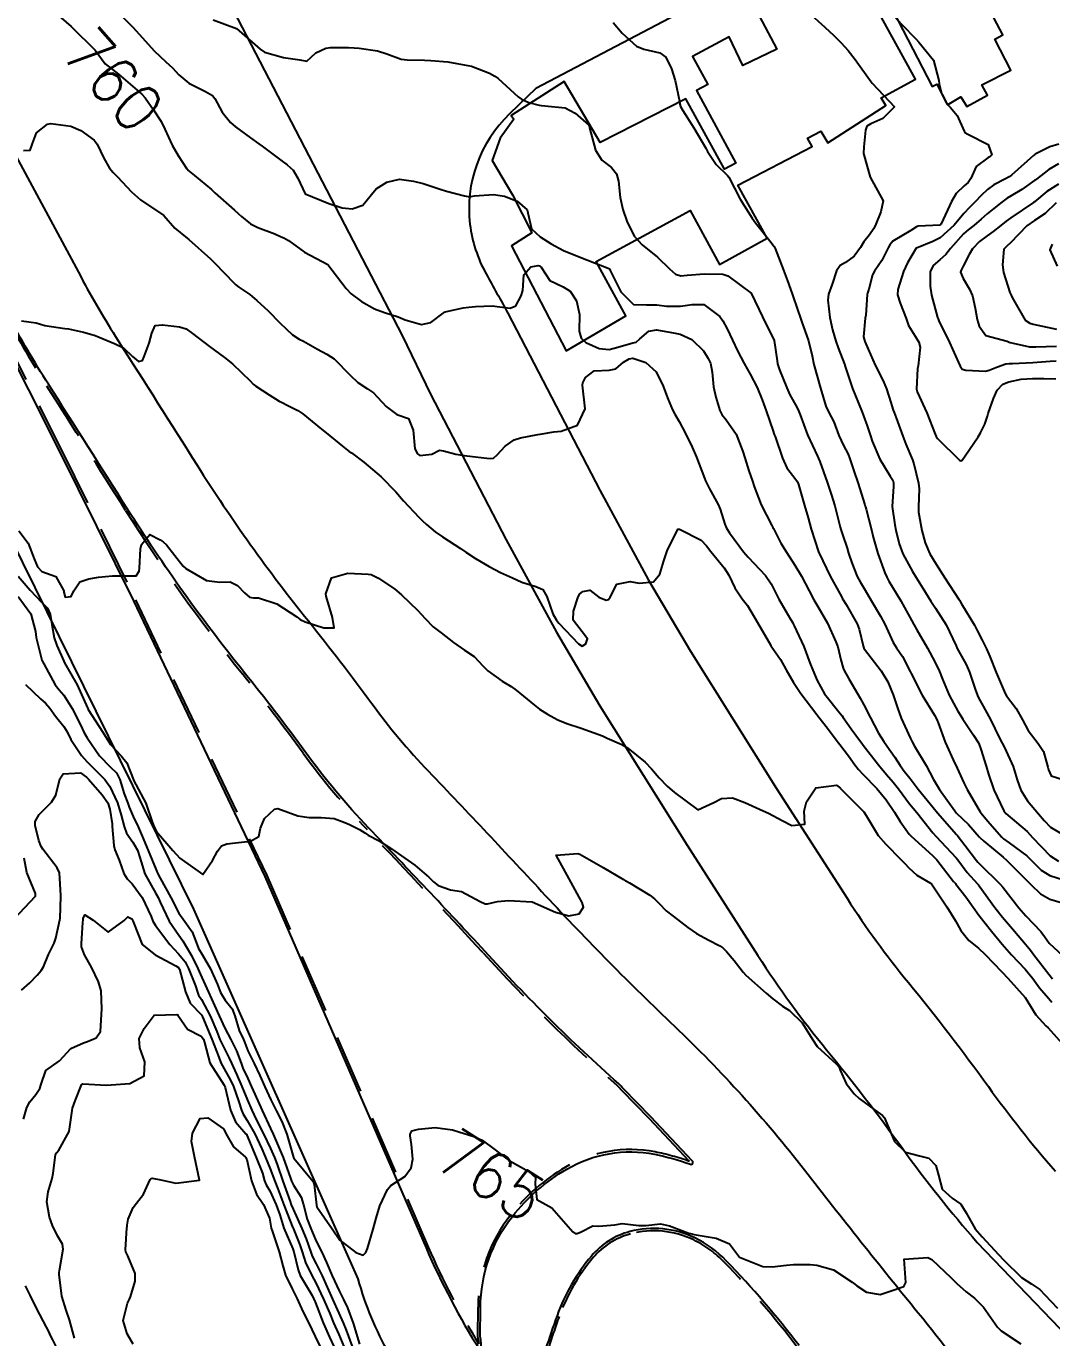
# Model space of a CAD drawing. Header units: metres. Extents: x 298520 to 308411, y 7433745 to 7450750.
# Drawn here: x 302740.1 to 302827.3, y 7440898.7 to 7441010.2 of the extents above; entities that cross this region are included whole.
import ezdxf
from ezdxf.enums import TextEntityAlignment as Align

# ---------------------------------------------------------------- set-up
doc = ezdxf.new("R2010")
doc.units = ezdxf.units.M
doc.header["$LTSCALE"] = 10
doc.linetypes.add('DASHED', pattern=[0.75, 0.5, -0.25])
for name, color, linetype in [('Canteiro', 45, 'DASHED'), ('Cotas', 45, 'Continuous'), ('Curvas de Nivel 1m', 11, 'Continuous'), ('Curvas de Nivel 5m', 15, 'Continuous'), ('Edificações', 30, 'Continuous'), ('Vias Primárias', 230, 'Continuous'), ('Vias Secundárias', 230, 'DASHED')]:
    doc.layers.add(name, color=color, linetype=linetype)
doc.styles.add('Style-STANDARD', font='STANDARD.shx')

msp = doc.modelspace()

# ---------------------------------------------------------------- linework, layer by layer
at = {"layer": 'Canteiro'}
for points in [[(302737.78, 7440984.61), (302743.07, 7440974.14), (302749.36, 7440961.41), (302760.52, 7440937.96), (302774.23, 7440906.37, 0.035819), (302778.54, 7440898.13, 0.034086), (302778.46, 7440898.75), (302778.48, 7440901.26, -0.166747), (302781.23, 7440909.09, -0.093139), (302785.9, 7440913.16, -0.183351), (302793.52, 7440914.46, -0.037105), (302796.46, 7440913.65), (302793.01, 7440917.31), (302790.7, 7440919.69, 0.020487), (302790.28, 7440920.13, -0.027291), (302778.91, 7440931.39, 0.003891), (302769.05, 7440941.87, -0.033437), (302763.61, 7440948.37, 0.012128), (302758.44, 7440955.12, -0.028759), (302748.51, 7440969.02, 0.000828), (302741.79, 7440979.64, -0.017959), (302738.35, 7440985.5)], [(302805.61, 7440897.86, 0.029387), (302799.43, 7440905.06, 0.087818), (302796.81, 7440906.97, 0.180293), (302791.43, 7440907.48, 0.154012), (302788.26, 7440905.47, 0.087713), (302785.37, 7440900.46, 0.01079), (302784.41, 7440897.62, 0.18964)]]:
    msp.add_lwpolyline(points, format="xyb", dxfattribs=at)
at = {"layer": 'Curvas de Nivel 1m', "flags": 128}
for points, elevation in [([(302747.97, 7441011.3), (302749.12, 7441010.13), (302749.94, 7441009.22), (302750.95, 7441008.11), (302751.92, 7441007.19), (302752.49, 7441006.66), (302753.05, 7441006.08), (302753.9, 7441005.37), (302755.29, 7441004.65), (302755.89, 7441004.31), (302756.1, 7441004.05), (302756.73, 7441002.9), (302757.44, 7441002.03), (302757.86, 7441001.65), (302759.12, 7441000.73), (302759.84, 7441000.22), (302760.11, 7441000), (302761.82, 7440998.72), (302762.26, 7440998.42), (302762.76, 7440997.97), (302763.14, 7440997.29), (302763.79, 7440995.95), (302765.78, 7440995.14), (302766.92, 7440994.77), (302767.77, 7440994.68), (302768.67, 7440995), (302769.41, 7440995.89), (302769.8, 7440996.39), (302770.73, 7440996.95), (302771.81, 7440997.19), (302773, 7440997.04), (302773.8, 7440996.82), (302775.26, 7440996.35), (302775.8, 7440996.18), (302777.33, 7440995.79), (302777.79, 7440995.71), (302777.86, 7440995.72), (302778.17, 7440995.78), (302779.79, 7440995.91), (302780.73, 7440995.75), (302781.79, 7440995.34), (302782.64, 7440994.59), (302782.85, 7440993.72), (302783.02, 7440992.99), (302783.75, 7440992.29), (302784.68, 7440991.7), (302785.73, 7440991.14), (302786.64, 7440990.77), (302787.72, 7440990.35), (302789.53, 7440989.64), (302789.64, 7440989.57), (302789.71, 7440989.44), (302790.6, 7440987.63), (302791.68, 7440986.55), (302792.79, 7440986.5), (302793.68, 7440986.51), (302794.5, 7440986.4), (302795.68, 7440986.41), (302796.69, 7440986.55), (302797.68, 7440986.54), (302799.02, 7440985.53), (302799.29, 7440985.16), (302799.65, 7440984.47), (302800.11, 7440983.52), (302800.54, 7440982.61), (302801.1, 7440981.51), (302801.61, 7440980.62), (302802.21, 7440979.49), (302802.64, 7440978.43), (302802.97, 7440977.49), (302803.56, 7440975.76), (302803.63, 7440975.56), (302803.66, 7440975.48), (302803.73, 7440975.3), (302804.37, 7440973.47), (302804.72, 7440972.66), (302805.5, 7440971.65), (302805.64, 7440971.45), (302805.73, 7440971.22), (302806.24, 7440969.44), (302806.53, 7440968.38), (302806.79, 7440967.44), (302807.43, 7440965.51), (302807.46, 7440965.43), (302807.48, 7440965.38), (302808.4, 7440963.42), (302809.39, 7440961.64), (302809.47, 7440961.5), (302809.53, 7440961.41), (302809.76, 7440961.02), (302810.71, 7440959.39), (302810.89, 7440958.93), (302811.25, 7440957.38), (302811.27, 7440957.32), (302811.33, 7440957.23), (302812.74, 7440955.37), (302813.3, 7440954.43), (302813.76, 7440953.35), (302814.14, 7440952.22), (302814.46, 7440951.34), (302815.24, 7440949.61), (302815.38, 7440949.33), (302815.59, 7440948.97), (302816.56, 7440947.32), (302817.2, 7440946.15), (302817.7, 7440945.3), (302819, 7440943.46), (302819.13, 7440943.29), (302819.16, 7440943.26), (302820.17, 7440942.3), (302821.09, 7440941.26), (302821.14, 7440941.2), (302821.49, 7440940.9), (302823.12, 7440939.53), (302823.44, 7440939.24), (302825.1, 7440937.56), (302825.27, 7440937.4), (302825.47, 7440937.21), (302826.29, 7440936.41), (302827.08, 7440935.96), (302828.81, 7440935.44)], 759), ([(302755.96, 7441010.75), (302757.95, 7441010.02), (302759.94, 7441008.25), (302760.33, 7441008), (302761.93, 7441007.55), (302763.33, 7441007.36), (302763.93, 7441007.24), (302764.29, 7441007.59), (302764.67, 7441007.94), (302765.53, 7441008.34), (302765.94, 7441008.41), (302767.46, 7441008.39), (302767.94, 7441008.37), (302768.36, 7441008.33), (302769.94, 7441008.13), (302770.73, 7441007.87), (302771.93, 7441007.42), (302772.44, 7441007.34), (302773.93, 7441007.31), (302774.46, 7441007.29), (302775.92, 7441007.17), (302776.67, 7441007.05), (302777.92, 7441006.82), (302779.45, 7441006.23), (302779.91, 7441005.97), (302780.19, 7441005.76), (302781.89, 7441004.21), (302782.16, 7441004.01), (302782.8, 7441003.73), (302783.67, 7441003.5), (302783.88, 7441003.47), (302784.14, 7441003.45), (302785.88, 7441003.27), (302786.74, 7441002.81), (302787.86, 7441001.81), (302787.92, 7441001.72), (302787.94, 7441001.67), (302787.96, 7441001.57), (302788.45, 7440999.66), (302789.01, 7440998.83), (302789.82, 7440998.18), (302790.25, 7440997.64), (302790.42, 7440997.02), (302790.55, 7440995.63), (302790.77, 7440994.63), (302791.13, 7440993.63), (302791.75, 7440992.35), (302792.42, 7440991.61), (302793.73, 7440990.57), (302794.74, 7440989.58), (302795.25, 7440989.12), (302795.71, 7440988.97), (302796.25, 7440989.03), (302797.71, 7440989.14), (302799.29, 7440989.11), (302799.71, 7440988.98), (302801.69, 7440987.5), (302802.66, 7440985.49), (302803.64, 7440983.48), (302803.9, 7440981.75), (302803.94, 7440981.48), (302804.1, 7440980.99), (302804.72, 7440979.46), (302804.99, 7440978.86), (302805.58, 7440977.8), (302805.75, 7440977.45), (302805.86, 7440977.16), (302806.49, 7440975.44), (302807.33, 7440973.63), (302807.43, 7440973.43), (302807.52, 7440973.19), (302808.15, 7440971.42), (302808.49, 7440970.42), (302808.8, 7440969.42), (302809.27, 7440967.6), (302809.31, 7440967.41), (302809.45, 7440966.99), (302809.85, 7440965.81), (302809.98, 7440965.4), (302810.25, 7440964.57), (302810.72, 7440963.39), (302810.95, 7440962.94), (302811.39, 7440962.23), (302811.91, 7440961.37), (302812.7, 7440960.03), (302813.06, 7440959.36), (302813.35, 7440958.73), (302813.77, 7440957.79), (302814.05, 7440957.35), (302814.57, 7440956.59), (302815.22, 7440955.33), (302815.31, 7440955.15), (302816.24, 7440953.32), (302817.27, 7440951.61), (302817.44, 7440951.31), (302817.59, 7440950.97), (302818.2, 7440949.3), (302819, 7440947.5), (302819.11, 7440947.29), (302819.21, 7440947.09), (302819.78, 7440945.86), (302820.05, 7440945.28), (302821.16, 7440943.39), (302821.26, 7440943.26), (302821.78, 7440942.63), (302823, 7440941.24), (302823.14, 7440941.1), (302823.62, 7440940.75), (302825.12, 7440939.64), (302825.56, 7440939.21), (302826.34, 7440938.43), (302827.1, 7440937.98), (302828.87, 7440937.39)], 758), ([(302789.97, 7441010.54), (302790.72, 7441009.63), (302791.94, 7441008.52), (302792.57, 7441008.25), (302793.94, 7441007.94), (302794.45, 7441007.58), (302794.91, 7441006.59), (302795.23, 7441005.58), (302795.61, 7441003.84), (302795.64, 7441003.57), (302795.68, 7441003.38), (302795.88, 7441003.03), (302796.82, 7441001.56), (302797.84, 7440999.83), (302797.99, 7440999.55), (302798.73, 7440998.45), (302799.69, 7440997.52), (302799.81, 7440997.36), (302800.76, 7440995.51), (302801.77, 7440993.89), (302802.06, 7440993.5), (302803.28, 7440991.95), (302803.64, 7440991.48), (302803.74, 7440991.29), (302804.43, 7440989.47), (302804.78, 7440988.54), (302805.18, 7440987.46), (302805.67, 7440986.02), (302805.86, 7440985.45), (302805.97, 7440985.13), (302806.58, 7440983.44), (302806.88, 7440982.18), (302807.02, 7440981.44), (302807.59, 7440979.43), (302808.05, 7440977.89), (302808.27, 7440977.42), (302808.71, 7440976.56), (302809.14, 7440975.41), (302809.54, 7440974.54), (302809.93, 7440973.81), (302810.08, 7440973.4), (302810.44, 7440972.32), (302810.77, 7440971.39), (302811.36, 7440969.5), (302811.4, 7440969.38), (302811.41, 7440969.32), (302811.47, 7440969.12), (302811.92, 7440967.38), (302812.08, 7440966.75), (302812.46, 7440965.37), (302813.07, 7440963.71), (302813.22, 7440963.36), (302813.4, 7440963.02), (302814.03, 7440961.99), (302814.42, 7440961.34), (302815.36, 7440959.64), (302815.53, 7440959.33), (302815.79, 7440958.88), (302816.7, 7440957.32), (302817.32, 7440956.15), (302817.7, 7440955.31), (302817.95, 7440954.66), (302818.52, 7440953.3), (302819.27, 7440951.94), (302819.52, 7440951.54), (302819.68, 7440951.28), (302820.6, 7440949.91), (302821.02, 7440949.26), (302821.09, 7440949.12), (302821.23, 7440948.73), (302821.68, 7440947.26), (302821.86, 7440946.6), (302822.32, 7440945.25), (302823.17, 7440943.47), (302823.36, 7440943.24), (302825.15, 7440941.71), (302825.4, 7440941.47), (302825.62, 7440941.21), (302827.12, 7440939.65), (302827.83, 7440939.18)], 757), ([(302806.5, 7441011.44), (302807.96, 7441010.12), (302808.72, 7441009.42), (302809.34, 7441008.8), (302809.94, 7441008.15), (302810.55, 7441007.39), (302811.9, 7441005.47), (302811.98, 7441005.38), (302813.88, 7441003.36), (302812.88, 7441002.37), (302811.87, 7441001.91), (302811.54, 7441001.7), (302811.41, 7441001.38), (302811.27, 7440999.96), (302811.24, 7440999.39), (302811.81, 7440997.38), (302812.92, 7440995.37), (302812.73, 7440994.42), (302812.29, 7440993.37), (302812.13, 7440993.01), (302811.75, 7440992.47), (302811.26, 7440991.87), (302811, 7440991.39), (302810.46, 7440990.66), (302809.72, 7440990.12), (302809.27, 7440989.85), (302808.95, 7440989.41), (302808.57, 7440988.28), (302808.27, 7440987.42), (302808.21, 7440986.9), (302808.39, 7440985.42), (302808.61, 7440984.38), (302808.9, 7440983.41), (302809.08, 7440982.85), (302809.62, 7440981.46), (302809.65, 7440981.4), (302809.66, 7440981.36), (302810.32, 7440979.39), (302810.81, 7440978.16), (302811.14, 7440977.38), (302811.25, 7440977.07), (302811.56, 7440976.23), (302811.85, 7440975.38), (302811.99, 7440974.92), (302812.62, 7440973.37), (302813.51, 7440971.94), (302813.74, 7440971.59), (302813.81, 7440971.36), (302813.79, 7440971.06), (302813.67, 7440969.36), (302813.9, 7440967.79), (302814, 7440967.35), (302814.29, 7440966.19), (302814.59, 7440965.34), (302815.41, 7440963.82), (302815.73, 7440963.33), (302816.3, 7440962.42), (302816.98, 7440961.31), (302817.37, 7440960.72), (302818.26, 7440959.3), (302819.12, 7440957.51), (302819.22, 7440957.29), (302819.33, 7440957.08), (302819.97, 7440955.93), (302820.26, 7440955.28), (302820.74, 7440953.81), (302820.93, 7440953.27), (302821.05, 7440953.03), (302821.28, 7440952.64), (302822.04, 7440951.25), (302822.82, 7440949.66), (302823.03, 7440949.24), (302823.23, 7440948.85), (302823.98, 7440947.23), (302824.32, 7440946.11), (302824.62, 7440945.23), (302825.18, 7440944.32), (302826.12, 7440943.21), (302826.61, 7440942.65), (302827.15, 7440942.09), (302828.67, 7440941.17)], 756), ([(302739.83, 7440999.65), (302740.4, 7440999.66), (302740.59, 7441000.23), (302740.93, 7441001.15), (302741.86, 7441001.88), (302742.14, 7441001.93), (302743.86, 7441001.7), (302744.69, 7441001.34), (302745.84, 7441000.51), (302746.1, 7441000.17), (302746.65, 7440998.98), (302747.13, 7440998.15), (302747.44, 7440997.78), (302747.81, 7440997.4), (302749.01, 7440996.13), (302749.78, 7440995.45), (302751.76, 7440994.1), (302752.69, 7440993.02), (302753.74, 7440992.19), (302753.9, 7440992.07), (302755.72, 7440990.42), (302756.1, 7440990.05), (302757.7, 7440988.39), (302757.88, 7440988.22), (302758.15, 7440988.02), (302759.06, 7440987.38), (302759.68, 7440986.88), (302760.63, 7440985.99), (302761.66, 7440984.94), (302762.7, 7440983.96), (302763.28, 7440983.6), (302763.64, 7440983.41), (302764.82, 7440982.75), (302765.63, 7440982.31), (302766.23, 7440981.92), (302767.6, 7440980.54), (302768.26, 7440979.9), (302769.08, 7440979.38), (302769.58, 7440979.02), (302770.67, 7440977.87), (302771.57, 7440977.19), (302772.57, 7440976.85), (302772.97, 7440975.85), (302773.11, 7440974.26), (302773.34, 7440973.84), (302773.52, 7440973.7), (302774.54, 7440973.82), (302775.21, 7440974.14), (302775.53, 7440974.08), (302776.59, 7440973.8), (302777.52, 7440973.66), (302779.22, 7440973.47), (302779.52, 7440973.44), (302779.8, 7440973.48), (302780.1, 7440973.75), (302780.79, 7440974.49), (302781.54, 7440975.02), (302782.07, 7440975.21), (302783.55, 7440975.48), (302783.76, 7440975.51), (302784.91, 7440975.7), (302785.55, 7440975.77), (302786.94, 7440976.29), (302787.57, 7440977.67), (302787.36, 7440979.67), (302787.38, 7440979.88), (302787.6, 7440980.32), (302788.36, 7440980.91), (302789.61, 7440980.95), (302790.19, 7440981.06), (302790.84, 7440981.63), (302791.32, 7440981.93), (302791.63, 7440981.97), (302792.73, 7440981.61), (302793.61, 7440980.81), (302794.2, 7440979.59), (302794.59, 7440978.6), (302795.02, 7440977.58), (302795.2, 7440977.21), (302795.56, 7440976.58), (302796.12, 7440975.56), (302796.68, 7440974.41), (302797.06, 7440973.55), (302797.51, 7440972.35), (302797.73, 7440971.77), (302797.82, 7440971.55), (302798.16, 7440970.87), (302798.89, 7440969.53), (302799.06, 7440969.12), (302799.46, 7440967.85), (302799.59, 7440967.52), (302799.84, 7440967.13), (302801.04, 7440965.5), (302801.43, 7440965.04), (302802.9, 7440963.49), (302803.4, 7440962.79), (302803.83, 7440961.92), (302804.05, 7440961.47), (302805.03, 7440959.78), (302805.23, 7440959.45), (302805.27, 7440959.37), (302805.35, 7440959.22), (302806.18, 7440957.44), (302806.69, 7440956.07), (302806.93, 7440955.43), (302807.3, 7440954.55), (302807.93, 7440953.42), (302809.27, 7440951.76), (302809.42, 7440951.56), (302809.53, 7440951.41), (302810.21, 7440950.44), (302810.98, 7440949.38), (302811.09, 7440949.24), (302811.23, 7440949.05), (302812.51, 7440947.37), (302813.2, 7440946.56), (302813.77, 7440945.92), (302814.22, 7440945.34), (302815.17, 7440944.08), (302815.77, 7440943.32), (302817.15, 7440941.61), (302817.4, 7440941.31), (302819.12, 7440939.47), (302819.26, 7440939.29), (302820.06, 7440938.24), (302820.95, 7440937.26), (302821.02, 7440937.19), (302821.09, 7440937.08), (302822.41, 7440935.25), (302823.06, 7440934.42), (302824.09, 7440933.23), (302825.03, 7440932.14), (302825.43, 7440931.62), (302825.73, 7440931.21), (302827, 7440929.58), (302827.32, 7440929.19)], 761), ([(302827.85, 7441000.19), (302827.09, 7440999.95), (302825.83, 7440999.33), (302825.77, 7440999.28), (302825.69, 7440999.21), (302823.82, 7440997.54), (302823.64, 7440997.41), (302823.33, 7440997.24), (302822.34, 7440996.72), (302821.8, 7440996.33), (302821.26, 7440995.8), (302820.75, 7440995.27), (302820.26, 7440994.8), (302819.77, 7440994.29), (302818.94, 7440993.29), (302817.75, 7440992.22), (302817.15, 7440991.91), (302815.74, 7440991.34), (302815.72, 7440991.33), (302814.99, 7440990.08), (302814.66, 7440989.35), (302814.16, 7440987.82), (302814.13, 7440987.35), (302814.37, 7440986.66), (302814.87, 7440985.34), (302815.08, 7440984.76), (302815.65, 7440983.85), (302815.95, 7440983.33), (302816.05, 7440982.92), (302815.88, 7440981.33), (302815.85, 7440981.1), (302815.75, 7440979.33), (302815.82, 7440979.1), (302816.64, 7440977.32), (302817.34, 7440975.52), (302817.43, 7440975.31), (302817.54, 7440975.13), (302819.41, 7440973.29), (302819.52, 7440973.23), (302819.64, 7440973.29), (302819.9, 7440973.66), (302820.98, 7440975.27), (302821.2, 7440975.62), (302821.56, 7440976.35), (302821.78, 7440977.04), (302821.85, 7440977.26), (302822.3, 7440978.54), (302822.62, 7440979.25), (302823.1, 7440979.75), (302823.6, 7440979.97), (302824.65, 7440980.18), (302825.61, 7440980.24), (302826.57, 7440980.24), (302827.61, 7440980.22)], 754), ([(302827.83, 7440998.51), (302827.01, 7440998.01), (302825.95, 7440997.21), (302825.87, 7440997.15), (302825.81, 7440997.11), (302824.7, 7440996.32), (302823.79, 7440995.78), (302823.45, 7440995.58), (302823.01, 7440995.25), (302822.32, 7440994.71), (302821.77, 7440994.26), (302821.24, 7440993.8), (302820.62, 7440993.27), (302820.15, 7440992.89), (302819.76, 7440992.54), (302818.63, 7440991.3), (302818.24, 7440990.8), (302817.73, 7440990.33), (302817.16, 7440989.87), (302816.9, 7440989.32), (302816.91, 7440988.11), (302817.02, 7440987.32), (302817.54, 7440985.44), (302817.59, 7440985.31), (302817.66, 7440985.15), (302818.55, 7440983.3), (302819.32, 7440981.6), (302819.45, 7440981.29), (302819.62, 7440981.03), (302819.94, 7440980.96), (302821.62, 7440980.86), (302821.93, 7440980.94), (302822.65, 7440981.25), (302823.36, 7440981.5), (302823.63, 7440981.52), (302823.91, 7440981.52), (302825.63, 7440981.61), (302827.11, 7440981.72), (302827.63, 7440981.75)], 753), ([(302827.81, 7440996.77), (302826.84, 7440996.16), (302825.78, 7440995.27), (302825.75, 7440995.24), (302825.7, 7440995.21), (302823.77, 7440993.91), (302823.38, 7440993.63), (302822.92, 7440993.25), (302822.28, 7440992.74), (302821.75, 7440992.37), (302821.12, 7440991.9), (302820.5, 7440991.27), (302820.22, 7440990.79), (302819.72, 7440989.79), (302819.54, 7440989.47), (302819.49, 7440989.29), (302819.71, 7440988.76), (302820.27, 7440987.85), (302820.5, 7440987.28), (302820.73, 7440986.22), (302820.9, 7440985.27), (302821.08, 7440984.69), (302821.65, 7440983.9), (302823.46, 7440983.42), (302823.64, 7440983.34), (302823.71, 7440983.31), (302823.97, 7440983.24), (302825.37, 7440982.94), (302825.64, 7440982.93), (302825.9, 7440982.95), (302827.64, 7440983)], 752), ([(302827.63, 7440995.19), (302826.69, 7440994.28), (302825.77, 7440993.69), (302825.13, 7440993.22), (302823.75, 7440991.79), (302823.45, 7440991.54), (302823.19, 7440991.25), (302823.06, 7440989.91), (302823.15, 7440989.25), (302823.7, 7440987.56), (302823.79, 7440987.33), (302823.83, 7440987.24), (302823.99, 7440986.94), (302825, 7440985.22), (302825.39, 7440984.94), (302825.66, 7440984.86), (302826.08, 7440984.78), (302827.66, 7440984.45)], 751), ([(302739.66, 7440985.15), (302740.91, 7440984.97), (302741.65, 7440984.75), (302743.34, 7440984.5), (302743.65, 7440984.46), (302744.94, 7440984.18), (302745.64, 7440984), (302745.91, 7440983.9), (302747.63, 7440983.19), (302748.34, 7440982.85), (302749.11, 7440982.13), (302749.62, 7440981.7), (302749.95, 7440981.79), (302750.09, 7440982.12), (302750.51, 7440983.24), (302750.73, 7440984.11), (302751.02, 7440984.74), (302751.65, 7440984.82), (302753.1, 7440984.63), (302753.65, 7440984.47), (302754.2, 7440984.06), (302755.63, 7440982.96), (302756.93, 7440982.04), (302757.61, 7440981.48), (302759.13, 7440980.01), (302759.36, 7440979.77), (302759.59, 7440979.6), (302760.72, 7440978.85), (302761.58, 7440978.33), (302761.81, 7440978.21), (302762.26, 7440977.97), (302763.14, 7440977.52), (302763.57, 7440977.25), (302765.17, 7440975.93), (302765.55, 7440975.63), (302766.95, 7440974.5), (302767.52, 7440974.04), (302767.71, 7440973.91), (302768.76, 7440973.13), (302769.51, 7440972.51), (302770.24, 7440971.87), (302771.48, 7440970.61), (302772.14, 7440969.85), (302773.46, 7440968.41), (302773.75, 7440968.13), (302774.08, 7440967.83), (302774.83, 7440967.2), (302775.44, 7440966.77), (302776.98, 7440965.79), (302777.43, 7440965.48), (302778.27, 7440964.93), (302779.41, 7440964.25), (302780.38, 7440963.75), (302781.4, 7440963.28), (302782.19, 7440962.93), (302783.39, 7440962.55), (302783.99, 7440962.31), (302784.32, 7440961.71), (302784.84, 7440960.22), (302785.14, 7440959.69), (302785.23, 7440959.57), (302785.35, 7440959.44), (302787.02, 7440957.67), (302787.33, 7440957.49), (302787.65, 7440957.67), (302787.79, 7440958.11), (302787.34, 7440958.71), (302786.56, 7440959.68), (302786.6, 7440960.45), (302786.99, 7440961.67), (302787.12, 7440961.94), (302787.39, 7440962.12), (302787.97, 7440962.24), (302788.73, 7440961.65), (302789.38, 7440961.4), (302789.57, 7440961.45), (302789.7, 7440961.64), (302790.27, 7440962.76), (302791.4, 7440962.99), (302792.17, 7440962.84), (302793.4, 7440962.94), (302793.93, 7440963.59), (302794.27, 7440964.74), (302794.54, 7440965.58), (302795.45, 7440967.42), (302795.59, 7440967.43), (302797.44, 7440966.49), (302797.91, 7440966.01), (302798.27, 7440965.54), (302799.41, 7440964.14), (302799.8, 7440963.52), (302800.31, 7440962.43), (302800.94, 7440961.51), (302801.37, 7440960.94), (302802.24, 7440959.49), (302803.33, 7440957.58), (302803.37, 7440957.51), (302803.4, 7440957.48), (302804.19, 7440956.33), (302804.68, 7440955.46), (302805.3, 7440954.38), (302805.91, 7440953.44), (302807.27, 7440951.66), (302807.45, 7440951.43), (302808.18, 7440950.49), (302809, 7440949.41), (302809.23, 7440949.11), (302809.97, 7440948.15), (302810.51, 7440947.39), (302810.81, 7440946.99), (302811.2, 7440946.59), (302812.39, 7440945.37), (302813.18, 7440944.42), (302813.89, 7440943.35), (302814.37, 7440942.55), (302815.14, 7440941.49), (302815.3, 7440941.33), (302817.12, 7440939.67), (302817.47, 7440939.31), (302818.91, 7440937.47), (302819.06, 7440937.29), (302819.09, 7440937.24), (302819.95, 7440936.15), (302820.58, 7440935.27), (302821.06, 7440934.61), (302822.14, 7440933.25), (302823.03, 7440932.13), (302823.82, 7440931.23), (302825, 7440930), (302825.64, 7440929.21), (302826.2, 7440928.42), (302826.98, 7440927.53), (302827.26, 7440927.19)], 762), ([(302739.44, 7440967.29), (302740.22, 7440966.23), (302740.73, 7440964.92), (302741.01, 7440964.22), (302741.4, 7440963.82), (302742.59, 7440963.4), (302743.25, 7440962.19), (302743.27, 7440962.08), (302743.38, 7440961.65), (302743.87, 7440961.7), (302744.11, 7440962.18), (302744.63, 7440962.94), (302745.39, 7440963.21), (302746.22, 7440963.34), (302747.4, 7440963.47), (302748.73, 7440963.47), (302749.4, 7440963.45), (302749.66, 7440963.86), (302749.69, 7440964.12), (302749.78, 7440965.76), (302749.85, 7440966.12), (302750.58, 7440966.97), (302751.44, 7440966.53), (302751.7, 7440966.36), (302751.98, 7440966.09), (302753.41, 7440964.29), (302753.63, 7440964.07), (302755.39, 7440963.06), (302756.51, 7440962.92), (302757.39, 7440962.96), (302758.02, 7440962.65), (302758.62, 7440962.01), (302759.03, 7440961.65), (302759.38, 7440961.59), (302759.8, 7440961.58), (302761.37, 7440961.07), (302763.07, 7440959.96), (302763.36, 7440959.75), (302763.77, 7440959.54), (302765.35, 7440959.04), (302766.24, 7440959.03), (302766.09, 7440959.92), (302765.57, 7440961.74), (302765.54, 7440961.93), (302766.02, 7440963.3), (302767.4, 7440963.7), (302769.13, 7440963.61), (302769.4, 7440963.56), (302770.01, 7440963.26), (302771.39, 7440962.32), (302771.96, 7440961.85), (302773.36, 7440960.52), (302773.97, 7440959.83), (302774.66, 7440959.13), (302775.34, 7440958.62), (302776.4, 7440957.8), (302777.33, 7440957.14), (302778.14, 7440956.6), (302778.91, 7440955.77), (302779.31, 7440955.38), (302780.53, 7440954.51), (302781.29, 7440954.04), (302781.71, 7440953.74), (302783.27, 7440952.45), (302783.69, 7440952.13), (302784.38, 7440951.7), (302784.94, 7440951.38), (302785.26, 7440951.21), (302786.03, 7440950.9), (302787.25, 7440950.5), (302789.05, 7440949.84), (302789.23, 7440949.76), (302789.46, 7440949.65), (302790.71, 7440949.11), (302791.22, 7440948.81), (302792.67, 7440947.61), (302793.21, 7440947.04), (302793.88, 7440946.27), (302794.55, 7440945.58), (302795.18, 7440945.03), (302797.16, 7440943.55), (302798.53, 7440944.18), (302799.18, 7440944.53), (302800.12, 7440944.57), (302801.17, 7440944.17), (302802.71, 7440943.48), (302803.16, 7440943.28), (302804.33, 7440942.64), (302805.15, 7440942.21), (302806.26, 7440942.33), (302806.2, 7440943.44), (302806.39, 7440944.23), (302807.19, 7440945.43), (302808.96, 7440945.65), (302809.19, 7440945.49), (302809.23, 7440945.45), (302809.27, 7440945.41), (302811.16, 7440943.5), (302811.26, 7440943.38), (302811.47, 7440943.07), (302812.49, 7440941.37), (302813.13, 7440940.63), (302814.41, 7440939.34), (302814.76, 7440938.98), (302815.11, 7440938.62), (302815.77, 7440938), (302816.94, 7440937.31), (302817.04, 7440937.26), (302817.09, 7440937.18), (302818.33, 7440935.3), (302819.06, 7440934.11), (302819.52, 7440933.28), (302820.21, 7440932.45), (302821.03, 7440931.8), (302821.59, 7440931.25), (302823, 7440929.78), (302823.53, 7440929.23), (302824.98, 7440927.58), (302825.13, 7440927.37), (302825.23, 7440927.22), (302825.89, 7440926.13), (302826.76, 7440925.19), (302826.95, 7440925.01), (302828.6, 7440923.17)], 763), ([(302739.39, 7440963.44), (302740.4, 7440962.23), (302741.37, 7440961.21), (302741.88, 7440960.72), (302742.09, 7440960.21), (302742.24, 7440959.31), (302742.45, 7440958.2), (302742.65, 7440957.53), (302743.25, 7440956.19), (302743.31, 7440956.07), (302744.38, 7440954.18), (302745.26, 7440952.23), (302745.29, 7440952.17), (302745.34, 7440952.09), (302746.57, 7440950.16), (302747.23, 7440949.12), (302748.13, 7440948.14), (302748.62, 7440947.54), (302749.18, 7440946.12), (302749.19, 7440946.09), (302750.22, 7440944.11), (302750.81, 7440942.44), (302750.93, 7440942.1), (302751.14, 7440941.71), (302752.52, 7440940.09), (302753.11, 7440939.44), (302755.09, 7440938.05), (302755.91, 7440939.24), (302756.33, 7440940.04), (302756.66, 7440940.5), (302757.13, 7440940.66), (302757.86, 7440940.74), (302759.13, 7440940.89), (302759.83, 7440941.3), (302759.98, 7440941.99), (302760.32, 7440942.82), (302761.16, 7440943.62), (302761.46, 7440943.68), (302763.15, 7440943.05), (302764.11, 7440942.9), (302765.15, 7440942.91), (302766.25, 7440942.82), (302767.15, 7440942.49), (302767.55, 7440942.3), (302768.39, 7440941.89), (302768.85, 7440941.59), (302769.14, 7440941.41), (302770.07, 7440940.93), (302771.13, 7440940.24), (302771.69, 7440939.85), (302773.11, 7440938.84), (302774.29, 7440937.82), (302774.69, 7440937.42), (302775.09, 7440937.12), (302776.13, 7440936.75), (302777.08, 7440936.62), (302778.65, 7440935.77), (302779.07, 7440935.57), (302779.28, 7440935.56), (302780.13, 7440935.75), (302781.07, 7440935.85), (302783.07, 7440935.72), (302785.06, 7440934.85), (302786.19, 7440934.54), (302787.06, 7440934.71), (302787.44, 7440935.29), (302787.32, 7440935.67), (302787.08, 7440936.14), (302786.22, 7440937.68), (302785.12, 7440939.69), (302786.95, 7440939.84), (302787.12, 7440939.78), (302787.34, 7440939.67), (302789.11, 7440938.65), (302790.84, 7440937.62), (302791, 7440937.53), (302791.09, 7440937.48), (302791.36, 7440937.35), (302793.08, 7440936.3), (302793.49, 7440936), (302793.86, 7440935.59), (302794.46, 7440934.97), (302795.06, 7440934.52), (302796.32, 7440933.56), (302797.04, 7440933.03), (302798.1, 7440932.48), (302799.03, 7440932), (302799.3, 7440931.81), (302799.61, 7440931.52), (302800.25, 7440930.75), (302801.01, 7440929.76), (302801.25, 7440929.5), (302802.98, 7440927.96), (302803.55, 7440927.47), (302804.37, 7440926.87), (302804.96, 7440926.48), (302806.04, 7440925.44), (302806.93, 7440924), (302807.32, 7440923.43), (302808.91, 7440921.95), (302809.17, 7440921.67), (302809.27, 7440921.4), (302809.76, 7440920.27), (302810.45, 7440919.39), (302810.88, 7440919), (302812.16, 7440918.07), (302812.86, 7440917.57), (302813.02, 7440917.36), (302813.14, 7440917.07), (302813.87, 7440915.35), (302814.82, 7440914.44), (302816.01, 7440914.13), (302816.81, 7440913.93), (302817.4, 7440913.3), (302817.63, 7440912.47), (302817.92, 7440911.3), (302818.78, 7440910.53), (302819.52, 7440910.02), (302819.98, 7440909.27), (302820.74, 7440907.93), (302821.33, 7440907.25), (302822.72, 7440905.74), (302823.17, 7440905.24), (302824.69, 7440903.79), (302825.57, 7440903.21), (302826.23, 7440902.75), (302826.67, 7440902.3), (302827.74, 7440901.18)], 764), ([(302739.99, 7440954.23), (302741.27, 7440953), (302741.7, 7440952.64), (302742.08, 7440952.21), (302742.56, 7440951.51), (302743.25, 7440950.64), (302743.53, 7440950.19), (302743.86, 7440949.55), (302744.75, 7440948.17), (302745.21, 7440947.67), (302746.74, 7440946.15), (302747.18, 7440945.55), (302747.81, 7440944.14), (302748.12, 7440943.11), (302748.38, 7440942.13), (302748.59, 7440941.58), (302749.13, 7440940.81), (302749.53, 7440940.12), (302749.73, 7440939.5), (302750.15, 7440938.11), (302751.08, 7440936.43), (302751.27, 7440936.1), (302751.45, 7440935.71), (302752.22, 7440934.09), (302753.03, 7440932.89), (302753.37, 7440932.42), (302753.58, 7440932.07), (302754.11, 7440931.16), (302754.65, 7440930.06), (302754.99, 7440929.29), (302755.57, 7440928.04), (302756.08, 7440926.92), (302756.47, 7440926.03), (302756.94, 7440924.99), (302757.45, 7440924.02), (302757.95, 7440923.05), (302758.33, 7440922.01), (302758.49, 7440921.59), (302758.89, 7440920.7), (302759.22, 7440920), (302759.5, 7440919.36), (302760.11, 7440917.99), (302760.84, 7440916.44), (302761.05, 7440915.98), (302761.23, 7440915.57), (302761.91, 7440913.97), (302762.53, 7440912.22), (302762.62, 7440911.96), (302762.78, 7440911.62), (302763.43, 7440910.61), (302763.63, 7440909.95), (302763.94, 7440908.75), (302764.27, 7440907.94), (302764.4, 7440907.61), (302764.72, 7440906.87), (302765.2, 7440905.93), (302765.58, 7440905.04), (302766.07, 7440903.92), (302766.67, 7440902.64), (302767.04, 7440901.91), (302767.37, 7440901.19), (302767.87, 7440899.9), (302768.4, 7440898.11)], 766), ([(302739.65, 7440928.23), (302740.37, 7440928.84), (302740.99, 7440929.48), (302741.33, 7440929.89), (302741.52, 7440930.21), (302741.96, 7440931.26), (302742.43, 7440932.21), (302742.59, 7440932.64), (302742.93, 7440934.2), (302742.94, 7440934.31), (302743, 7440936.2), (302743, 7440936.27), (302742.89, 7440938.2), (302742.69, 7440938.61), (302741.47, 7440940.21), (302741.34, 7440940.43), (302741.13, 7440940.96), (302740.81, 7440942.22), (302740.82, 7440942.55), (302741.15, 7440943.16), (302742.21, 7440944.2), (302742.57, 7440944.8), (302742.93, 7440946.19), (302743.2, 7440946.62), (302744.68, 7440946.69), (302745.19, 7440946.34), (302745.37, 7440946.17), (302746.51, 7440944.82), (302747, 7440944.15), (302747.16, 7440943.61), (302747.36, 7440942.36), (302747.38, 7440942.15), (302747.5, 7440940.52), (302747.6, 7440940.14), (302747.97, 7440939.28), (302748.37, 7440938.13), (302748.65, 7440937.69), (302749.08, 7440937.27), (302749.92, 7440936.11), (302750.67, 7440934.48), (302750.83, 7440934.1), (302751.04, 7440933.71), (302752.26, 7440932.09), (302753.02, 7440931.31), (302753.57, 7440930.63), (302753.85, 7440930.07), (302754.44, 7440928.6), (302754.61, 7440928.06), (302754.72, 7440927.8), (302754.97, 7440927.41), (302755.7, 7440926.04), (302756.26, 7440924.71), (302756.53, 7440924.03), (302756.91, 7440923.23), (302757.32, 7440922.44), (302757.52, 7440922.02), (302757.95, 7440921.07), (302758.39, 7440920.01), (302758.87, 7440918.86), (302759.25, 7440918), (302759.62, 7440917.22), (302760.23, 7440915.99), (302760.82, 7440914.75), (302761.16, 7440913.98), (302761.39, 7440913.39), (302761.89, 7440911.97), (302762.49, 7440910.23), (302762.6, 7440909.96), (302762.76, 7440909.58), (302763.5, 7440907.95), (302763.86, 7440907.08), (302764.25, 7440905.94), (302764.38, 7440905.6), (302764.7, 7440904.94), (302765.22, 7440903.92), (302765.65, 7440902.95), (302766.1, 7440901.92), (302766.65, 7440900.73), (302767.02, 7440899.91), (302767.25, 7440899.29), (302767.76, 7440897.9)], 767), ([(302739.05, 7440934.29), (302740.84, 7440936.22), (302740.85, 7440936.44), (302740.12, 7440938.23), (302739.9, 7440939.45)], 766), ([(302739.83, 7440917.24), (302740.12, 7440918.23), (302740.38, 7440918.71), (302740.87, 7440919.33), (302741.23, 7440919.86), (302741.34, 7440920.22), (302741.72, 7440921.39), (302742.9, 7440922.2), (302743.85, 7440923.25), (302744.93, 7440923.75), (302745.26, 7440923.84), (302746.02, 7440924.16), (302746.39, 7440924.71), (302746.45, 7440926.15), (302746.48, 7440926.63), (302746.43, 7440928.16), (302746.21, 7440928.94), (302745.61, 7440930.16), (302745.01, 7440931.23), (302744.76, 7440931.91), (302744.75, 7440932.17), (302744.88, 7440934.01), (302744.89, 7440934.17), (302744.91, 7440934.31), (302745.05, 7440934.63), (302745.75, 7440934.16), (302747.03, 7440933.15), (302748.38, 7440934.13), (302748.71, 7440934.46), (302749.05, 7440934.28), (302749.13, 7440934.12), (302749.18, 7440933.98), (302749.93, 7440932.11), (302751.01, 7440931.21), (302752.79, 7440930.3), (302753, 7440930.14), (302753.04, 7440930.11), (302753.05, 7440930.08), (302753.08, 7440930), (302753.59, 7440928.07), (302754, 7440927.1), (302754.95, 7440926.12), (302755, 7440926.05), (302755.04, 7440925.96), (302755.83, 7440924.04), (302756.43, 7440922.51), (302756.62, 7440922.03), (302756.9, 7440921.53), (302757.43, 7440920.56), (302757.67, 7440920.02), (302758.14, 7440918.73), (302758.35, 7440918.01), (302758.5, 7440917.66), (302758.84, 7440917.14), (302759.5, 7440915.99), (302760.09, 7440914.72), (302760.4, 7440913.98), (302760.8, 7440913.01), (302761.2, 7440911.98), (302761.44, 7440911.31), (302761.96, 7440909.97), (302762.73, 7440908.01), (302762.75, 7440907.96), (302763.32, 7440906.56), (302763.52, 7440905.95), (302763.81, 7440905.04), (302764.35, 7440903.94), (302764.68, 7440903.32), (302765.34, 7440901.92), (302765.86, 7440900.71), (302766.19, 7440899.91), (302766.63, 7440898.93), (302767.06, 7440897.91)], 768), ([(302744.17, 7440898.63), (302743.74, 7440900.18), (302743.45, 7440900.99), (302743.08, 7440902.19), (302742.86, 7440904.02), (302742.86, 7440904.2), (302742.88, 7440904.38), (302743.19, 7440906.19), (302743.14, 7440906.62), (302742.72, 7440907.32), (302742.29, 7440908.2), (302742.04, 7440908.91), (302741.82, 7440910.21), (302741.92, 7440911.06), (302742.26, 7440912.21), (302742.34, 7440912.65), (302742.56, 7440914.2), (302742.64, 7440914.38), (302742.82, 7440914.6), (302743.72, 7440916.19), (302743.84, 7440917.18), (302743.99, 7440918.18), (302744.23, 7440918.81), (302744.77, 7440920.17), (302744.88, 7440920.25), (302746.88, 7440920.15), (302748.88, 7440920.27), (302750.08, 7440920.92), (302750.14, 7440922.11), (302749.73, 7440923.3), (302749.66, 7440924.11), (302750.1, 7440924.95), (302750.95, 7440926.1), (302752.88, 7440926.16), (302752.95, 7440926.12), (302752.96, 7440926.09), (302753.78, 7440924.91), (302754.94, 7440924.31), (302755.12, 7440924.05), (302755.21, 7440923.77), (302755.68, 7440922.04), (302756.88, 7440920.13), (302756.92, 7440920.07), (302756.94, 7440920.03), (302756.97, 7440919.94), (302757.42, 7440918.02), (302757.84, 7440917.01), (302758.74, 7440916), (302758.79, 7440915.96), (302758.83, 7440915.88), (302759.61, 7440913.99), (302760.14, 7440912.64), (302760.33, 7440911.99), (302760.46, 7440911.66), (302760.77, 7440911.15), (302761.32, 7440909.97), (302761.61, 7440909.11), (302761.95, 7440907.97), (302762.72, 7440906.21), (302762.79, 7440906.04), (302762.82, 7440905.96), (302763.17, 7440904.42), (302763.36, 7440903.95), (302764.37, 7440902.24), (302764.52, 7440901.93), (302764.57, 7440901.84), (302764.66, 7440901.62), (302765.32, 7440899.92), (302765.84, 7440898.7), (302766.22, 7440897.91)], 769)]:
    msp.add_lwpolyline(points, dxfattribs=dict(at, elevation=elevation))
at = {"layer": 'Curvas de Nivel 5m', "flags": 128}
for points, elevation in [([(302741.98, 7441011.84), (302743.87, 7441010.19), (302743.92, 7441010.15), (302743.95, 7441010.12), (302745.93, 7441008.17), (302746.78, 7441007.02), (302747.91, 7441006.14), (302749.89, 7441004.42), (302750.16, 7441004.12), (302750.89, 7441003.09), (302751.52, 7441002.1), (302751.85, 7441001.44), (302752.46, 7441000.09), (302752.97, 7440999.22), (302753.72, 7440998.07), (302753.76, 7440998.02), (302753.81, 7440997.97), (302754.37, 7440997.51), (302755.8, 7440996.31), (302756.11, 7440996.05), (302757.77, 7440994.57), (302758.37, 7440994.02), (302759.14, 7440993.4), (302759.75, 7440993.08), (302761.19, 7440992.54), (302761.75, 7440992.3), (302761.97, 7440992.2), (302762.36, 7440991.97), (302763.73, 7440991), (302765.71, 7440989.93), (302767.26, 7440987.91), (302767.69, 7440987.46), (302768.57, 7440986.79), (302769.68, 7440986.18), (302770.53, 7440985.87), (302771.67, 7440985.49), (302772.28, 7440985.23), (302773.66, 7440984.84), (302774.47, 7440985.01), (302775.52, 7440985.81), (302775.6, 7440985.89), (302775.67, 7440985.93), (302777.2, 7440986.27), (302777.68, 7440986.31), (302778.26, 7440986.37), (302779.68, 7440986.43), (302781.2, 7440986.22), (302781.68, 7440986.42), (302782.15, 7440987.27), (302782.27, 7440987.73), (302782.38, 7440989.06), (302782.96, 7440989.73), (302783.58, 7440989.86), (302783.71, 7440989.83), (302783.84, 7440989.72), (302784.57, 7440988.58), (302785.7, 7440988.05), (302786.31, 7440987.68), (302786.84, 7440986.84), (302787.09, 7440985.68), (302787.07, 7440984.26), (302787.24, 7440983.67), (302787.64, 7440983.31), (302788.78, 7440982.8), (302789.63, 7440982.7), (302790.37, 7440982.9), (302791.64, 7440983.27), (302791.91, 7440983.34), (302792.23, 7440983.61), (302792.99, 7440984.27), (302793.65, 7440984.38), (302795.09, 7440984.14), (302795.65, 7440984.02), (302796.64, 7440983.56), (302797.63, 7440982.61), (302798.05, 7440981.96), (302798.23, 7440981.54), (302798.37, 7440980.78), (302798.49, 7440979.54), (302798.7, 7440978.65), (302799.04, 7440977.53), (302799.21, 7440977.17), (302799.56, 7440976.72), (302800.42, 7440975.51), (302801, 7440974.03), (302801.15, 7440973.5), (302801.51, 7440972.4), (302801.8, 7440971.5), (302801.94, 7440971.05), (302802.55, 7440969.49), (302803.46, 7440967.75), (302803.55, 7440967.57), (302803.59, 7440967.48), (302804.23, 7440966.25), (302804.7, 7440965.46), (302805.42, 7440964.37), (302805.98, 7440963.44), (302806.63, 7440962.19), (302807.03, 7440961.43), (302807.37, 7440960.85), (302808.18, 7440959.42), (302808.89, 7440957.86), (302809.05, 7440957.41), (302809.32, 7440956.32), (302809.52, 7440955.61), (302809.61, 7440955.41), (302809.99, 7440954.71), (302810.75, 7440953.39), (302810.95, 7440953.06), (302811.27, 7440952.48), (302811.83, 7440951.37), (302812.52, 7440950.09), (302812.97, 7440949.36), (302813.23, 7440949), (302813.92, 7440948.05), (302814.35, 7440947.34), (302814.71, 7440946.84), (302815.2, 7440946.21), (302815.89, 7440945.32), (302817.17, 7440943.76), (302817.55, 7440943.31), (302819.14, 7440941.47), (302819.23, 7440941.37), (302819.3, 7440941.29), (302819.85, 7440940.56), (302820.84, 7440939.26), (302820.96, 7440939.11), (302821.11, 7440938.95), (302822.86, 7440937.24), (302823.09, 7440936.98), (302824.46, 7440935.23), (302825.06, 7440934.53), (302826.31, 7440933.2), (302826.62, 7440932.78), (302827.03, 7440932.22), (302828.16, 7440931.18)], 760), ([(302813.98, 7441010.93), (302815.51, 7441009.34), (302815.72, 7441009.1), (302815.95, 7441008.85), (302817.2, 7441007.32), (302817.64, 7441005.58), (302817.68, 7441005.31), (302817.89, 7441004.5), (302818.26, 7441003.68), (302818.63, 7441003.3), (302819.22, 7441002.63), (302819.8, 7441001.28), (302819.86, 7441001.18), (302820.12, 7441001.02), (302821.85, 7441000.15), (302822.15, 7440999.26), (302821.99, 7440999.1), (302821.83, 7440999.02), (302820.81, 7440998.29), (302820.36, 7440997.27), (302820.15, 7440996.93), (302819.8, 7440996.62), (302819.11, 7440995.97), (302818.73, 7440995.3), (302817.86, 7440993.4), (302817.8, 7440993.31), (302817.76, 7440993.29), (302815.89, 7440993.2), (302815.76, 7440993.15), (302815.26, 7440992.84), (302813.75, 7440991.94), (302813.49, 7440991.62), (302813.35, 7440991.36), (302812.8, 7440990.29), (302812.18, 7440989.38), (302812.02, 7440989.06), (302811.7, 7440987.85), (302811.58, 7440987.49), (302811.55, 7440987.38), (302811.43, 7440985.62), (302811.4, 7440985.38), (302811.25, 7440983.78), (302811.36, 7440983.38), (302811.64, 7440982.73), (302812.25, 7440981.37), (302812.91, 7440980.06), (302813.21, 7440979.36), (302813.58, 7440978.19), (302813.77, 7440977.55), (302813.84, 7440977.36), (302814.03, 7440976.89), (302814.6, 7440975.34), (302814.85, 7440974.66), (302815.41, 7440973.33), (302815.44, 7440973.25), (302815.52, 7440972.98), (302815.93, 7440971.33), (302815.97, 7440970.85), (302815.91, 7440969.33), (302815.92, 7440968.87), (302816.2, 7440967.32), (302816.49, 7440966.27), (302816.89, 7440965.32), (302817.42, 7440964.44), (302818.17, 7440963.3), (302819.38, 7440961.43), (302819.44, 7440961.35), (302819.47, 7440961.29), (302819.59, 7440961.08), (302820.67, 7440959.27), (302820.9, 7440958.82), (302821.34, 7440957.98), (302821.7, 7440957.26), (302821.98, 7440956.6), (302822.53, 7440955.25), (302823.29, 7440953.44), (302823.4, 7440953.24), (302824.22, 7440952.17), (302824.76, 7440951.22), (302825.25, 7440950.31), (302826.1, 7440949.21), (302826.54, 7440948.51), (302826.91, 7440947.19), (302826.97, 7440946.95), (302827.21, 7440946.45), (302828.27, 7440946.11)], 755), ([(302827.29, 7440991.66), (302827.1, 7440991.2), (302827.72, 7440989.79)], 750), ([(302739.38, 7440961.69), (302740.46, 7440960.23), (302740.85, 7440958.72), (302740.9, 7440958.22), (302741.32, 7440956.52), (302741.39, 7440956.3), (302741.42, 7440956.22), (302741.56, 7440955.97), (302742.51, 7440954.2), (302742.85, 7440953.77), (302743.27, 7440953.3), (302743.98, 7440952.18), (302744.69, 7440950.73), (302744.96, 7440950.17), (302745.24, 7440949.67), (302746.28, 7440948.16), (302747.2, 7440947.22), (302747.74, 7440946.69), (302748.01, 7440946.14), (302748.39, 7440944.91), (302748.69, 7440944.13), (302748.81, 7440943.78), (302749.15, 7440942.99), (302749.58, 7440942.12), (302749.92, 7440941.33), (302750.42, 7440940.11), (302751.1, 7440938.44), (302751.25, 7440938.1), (302751.44, 7440937.75), (302752.36, 7440936.09), (302753.05, 7440934.77), (302753.55, 7440934.07), (302754.16, 7440933.19), (302754.59, 7440932.06), (302754.72, 7440931.75), (302755.01, 7440931.24), (302755.74, 7440930.04), (302756.31, 7440928.71), (302756.58, 7440928.03), (302756.97, 7440927.37), (302757.57, 7440926.63), (302757.81, 7440926.02), (302758.16, 7440924.78), (302758.54, 7440924.01), (302758.66, 7440923.74), (302758.91, 7440923.07), (302759.45, 7440921.99), (302759.93, 7440920.95), (302760.36, 7440919.99), (302760.87, 7440918.89), (302761.31, 7440917.98), (302761.78, 7440917.04), (302762.23, 7440915.97), (302762.78, 7440913.99), (302762.8, 7440913.96), (302762.81, 7440913.92), (302764.45, 7440911.93), (302764.55, 7440911.7), (302764.73, 7440909.93), (302764.76, 7440909.78), (302766.07, 7440907.92), (302766.72, 7440906.96), (302768.09, 7440905.9), (302768.71, 7440905.69), (302768.94, 7440905.89), (302769.07, 7440906.24), (302769.56, 7440907.88), (302769.8, 7440908.82), (302770.13, 7440909.87), (302770.78, 7440911.25), (302771.05, 7440911.59), (302771.45, 7440911.85), (302772.25, 7440912.38), (302772.8, 7440913.1), (302772.92, 7440913.84), (302772.82, 7440915.09), (302772.71, 7440915.84), (302772.71, 7440915.96), (302772.84, 7440916.25), (302773.41, 7440916.4), (302774.84, 7440916.54), (302776.29, 7440916.35), (302776.84, 7440916.17), (302778.12, 7440915.78), (302778.83, 7440915.46), (302779.93, 7440914.64), (302780.81, 7440913.96), (302781.11, 7440913.74), (302782.79, 7440912.78), (302783.36, 7440912.28), (302783.34, 7440911.71), (302783.48, 7440910.42), (302784.76, 7440909.69), (302786.54, 7440907.67), (302786.73, 7440907.53), (302786.89, 7440907.51), (302787.25, 7440907.66), (302788.22, 7440908.17), (302788.74, 7440908.15), (302790.1, 7440908.27), (302790.74, 7440908.36), (302792.15, 7440908.2), (302792.74, 7440908.2), (302794, 7440908.33), (302794.74, 7440908.17), (302796.4, 7440907.56), (302796.67, 7440907.48), (302796.73, 7440907.46), (302796.85, 7440907.43), (302798.73, 7440907.11), (302799.86, 7440906.65), (302800.71, 7440905.5), (302802.7, 7440904.72), (302803.48, 7440904.69), (302804.7, 7440904.84), (302805.28, 7440904.87), (302806.7, 7440904.89), (302807.29, 7440904.84), (302808.7, 7440904.44), (302810.28, 7440903.39), (302810.5, 7440903.2), (302810.68, 7440903.06), (302811.5, 7440902.54), (302812.67, 7440902.33), (302813.44, 7440902.58), (302814.68, 7440903), (302814.84, 7440903.34), (302814.71, 7440905.34), (302816.71, 7440905.48), (302817.06, 7440905.31), (302818.69, 7440903.75), (302819.17, 7440903.28), (302819.96, 7440902.55), (302820.67, 7440902.01), (302821.46, 7440901.25), (302822.65, 7440899.54), (302822.96, 7440899.24), (302824.63, 7440898.13)], 765), ([(302749.14, 7440898.12), (302748.63, 7440898.98), (302748.3, 7440900.13), (302748.66, 7440901.59), (302748.84, 7440901.94), (302748.92, 7440902.12), (302749.33, 7440903.47), (302749.32, 7440904.11), (302748.71, 7440905.62), (302748.54, 7440905.95), (302748.5, 7440906.12), (302748.62, 7440908.01), (302748.63, 7440908.12), (302748.64, 7440908.22), (302748.74, 7440908.75), (302749.14, 7440909.73), (302749.43, 7440910.11), (302750.02, 7440910.86), (302750.59, 7440912.1), (302750.68, 7440912.2), (302750.78, 7440912.23), (302751.51, 7440912.09), (302752.78, 7440911.79), (302754.78, 7440912.05), (302754.38, 7440914.06), (302754.11, 7440915.35), (302754.21, 7440916.06), (302754.85, 7440917.29), (302755.51, 7440917.37), (302756.84, 7440916.41), (302756.98, 7440916.17), (302757.04, 7440916.03), (302757.69, 7440914.88), (302758.7, 7440914), (302758.81, 7440913.82), (302759.21, 7440912), (302759.63, 7440910.86), (302760.24, 7440909.99), (302760.75, 7440908.83), (302760.9, 7440907.98), (302760.96, 7440907.75), (302761.57, 7440905.97), (302761.89, 7440904.78), (302762.11, 7440903.97), (302762.68, 7440902.81), (302763.09, 7440901.95), (302763.58, 7440900.88), (302764.06, 7440899.94), (302764.63, 7440898.76), (302765.02, 7440897.93)], 770)]:
    msp.add_lwpolyline(points, dxfattribs=dict(at, elevation=elevation))
at = {"layer": 'Edificações'}
msp.add_lwpolyline([(302810.89, 7441017.1), (302817.09, 7441005.07), (302817.48, 7441005.27), (302818.39, 7441003.51), (302819.52, 7441004.21), (302820.03, 7441003.38), (302821.78, 7441004.34), (302821.3, 7441005.23), (302823.76, 7441006.46), (302822.42, 7441009.12), (302823.08, 7441009.47), (302819.43, 7441016.41), (302816.65, 7441014.94), (302814.44, 7441019.03)], close=True, dxfattribs=at)
msp.add_lwpolyline([(302801.64, 7441012.52), (302803.88, 7441008.25), (302800.98, 7441006.88), (302799.82, 7441009.32), (302796.71, 7441007.63), (302798.01, 7441005.25), (302797.06, 7441004.74), (302800.4, 7440998.57), (302799.43, 7440998.04), (302796.13, 7441004.03), (302788.86, 7441000.31), (302785.8, 7441005.52), (302781.3, 7441002.63), (302781.51, 7441002.3), (302780.35, 7441000.69), (302779.68, 7440998.8), (302781.41, 7440995.86), (302783.04, 7440992.63), (302781.32, 7440991.53), (302785.98, 7440982.61), (302791.03, 7440985.58), (302788.52, 7440990.19), (302796.51, 7440994.53), (302799.01, 7440989.93), (302803.06, 7440992.18), (302800.56, 7440996.69), (302806.87, 7440999.98), (302806.49, 7441000.7), (302807.63, 7441001.29), (302808.21, 7441000.3), (302813.15, 7441003.46), (302812.74, 7441004.12), (302815.68, 7441005.7), (302812.16, 7441012.08)], dxfattribs=at)
at = {"layer": 'Vias Primárias'}
for points in [[(302667.23, 7441184.59), (302722.49, 7441079.28), (302772.02, 7440983.91), (302774.44, 7440978.91), (302780.87, 7440966.53), (302785.14, 7440958.67), (302788.83, 7440952.39), (302796.26, 7440940.56), (302802.27, 7440931.17, 0.029539), (302808.11, 7440923.15, -0.016369), (302814.55, 7440914.77, 0.024182), (302820.92, 7440906.75), (302831.43, 7440895.8), (302840.26, 7440886.63), (302848.32, 7440879.04, 0.017718), (302854.95, 7440873.21, -0.009727), (302865.27, 7440864.44, 0.030274), (302868.68, 7440861.78, -0.024749), (302876.38, 7440855.9), (302889.92, 7440845.4), (302916.32, 7440825.2), (302932.56, 7440812.51), (302967.18, 7440785.91)], [(302669.57, 7441134.17), (302703.81, 7441068.66), (302712.38, 7441051.52), (302732.03, 7441012.4), (302744.69, 7440988.91, 0.017959), (302747.86, 7440983.5, -0.000828), (302754.6, 7440972.86, 0.028759), (302764.05, 7440959.63, -0.012128), (302769.44, 7440952.6, 0.033437), (302774.25, 7440946.84, -0.003892), (302784.19, 7440936.28, 0.015571), (302795.17, 7440925.15, -0.037182), (302806.23, 7440912.93, 0.005488), (302815.9, 7440900.77, -0.027367), (302827.13, 7440885.32, 0.023506)], [(302778.73, 7440897.62, 0.059945), (302778.66, 7440898.77), (302778.68, 7440901.25, -0.166747), (302781.39, 7440908.97, -0.093139), (302786.01, 7440912.99, -0.183351), (302793.48, 7440914.26, -0.038833), (302796.53, 7440913.41, 0.872731), (302796.68, 7440913.7), (302793.16, 7440917.45), (302790.84, 7440919.82, 0.020455), (302790.42, 7440920.27, -0.027302), (302779.06, 7440931.53, 0.003892), (302769.19, 7440942, -0.033437), (302763.78, 7440948.48, 0.012128), (302758.6, 7440955.24, -0.028759), (302748.68, 7440969.13, 0.000828), (302741.95, 7440979.75, -0.017959), (302738.53, 7440985.59), (302725.82, 7441009.17), (302706.12, 7441048.38), (302697.58, 7441065.48), (302663.36, 7441130.94)], [(302674.8, 7441106.69), (302692.65, 7441072.84), (302701.73, 7441054.61), (302712.13, 7441033.7), (302725.68, 7441006.83), (302737.6, 7440984.52), (302742.9, 7440974.05), (302749.18, 7440961.32), (302760.34, 7440937.88), (302774.05, 7440906.29, 0.037752), (302778.63, 7440897.6, 0.731871)], [(302770.95, 7440897.24, -0.062553), (302768.28, 7440903.67), (302754.32, 7440935.1), (302742.88, 7440958.27), (302736.63, 7440970.92), (302731.39, 7440981.29), (302719.47, 7441003.6), (302705.87, 7441030.57), (302695.47, 7441051.49), (302686.89, 7441069.88), (302669.08, 7441103.67)], [(302805.77, 7440897.98, 0.029387), (302799.58, 7440905.2, 0.087818), (302796.9, 7440907.15, 0.180293), (302791.38, 7440907.68, 0.154012), (302788.11, 7440905.6, 0.087713), (302785.19, 7440900.53, 0.01079), (302784.22, 7440897.68, 0.18964)]]:
    msp.add_lwpolyline(points, format="xyb", dxfattribs=at)
at = {"layer": 'Vias Primárias', "elevation": 722.31}
msp.add_lwpolyline([(302810.64, 7441019.26), (302783.39, 7441004.9), (302781.15, 7441002.75, 0.236139), (302777.79, 7440993.37, 0.097283), (302779.16, 7440989.15, -0.003144), (302781, 7440985.8), (302788.82, 7440970.75), (302792.97, 7440963.1), (302796.53, 7440957.06), (302803.86, 7440945.38), (302809.85, 7440936.03, 0.029539), (302815.06, 7440928.87, -0.016369), (302821.86, 7440920.02, 0.02366), (302827.56, 7440912.83)], format="xyb", dxfattribs=at)
at = {"layer": 'Vias Secundárias'}
for points, elevation in [([(302721.44, 7440837.19), (302727.34, 7440846.8, -0.06653), (302734.26, 7440855.29, 0.049396), (302741.97, 7440864.14, 0.079233), (302745.97, 7440872.18, 0.104256), (302746.84, 7440881.43, -0.000553), (302746.52, 7440884.3, 0.035439), (302745.41, 7440890.33, 0.05937), (302742.04, 7440899, -0.041064), (302734.29, 7440916.94, 0.036641), (302719.51, 7440952.01, 0.020574), (302708.04, 7440972.37, -0.032706), (302685.81, 7441014.17, 0.054249), (302680.64, 7441022.94, -0.072999), (302676.51, 7441030.59, 0.016185), (302668.61, 7441050.32, 0.088812), (302664.14, 7441056.97, 0.339029), (302647.25, 7441059.51, -0.019842), (302622.85, 7441047.28, 6.553884)], 768.81), ([(302624.85, 7441042.46), (302639.67, 7441050.78), (302648, 7441055.31, -0.203721), (302656.78, 7441056.17, -0.185999), (302663.12, 7441051.12, -0.014988), (302666.8, 7441044.39, -0.054683), (302669.88, 7441036.23, 0.063953), (302673.23, 7441027.82, -0.015588), (302678.33, 7441017.93, 0.047943), (302683.45, 7441009.4, -0.026966), (302688.92, 7441001.1, -0.034085), (302695.68, 7440987.48), (302702.34, 7440974.68), (302709.82, 7440962.04, -0.025976), (302717.64, 7440947.11, -0.014186), (302727.91, 7440922.98, 0.005296), (302737.75, 7440898.65, -0.036848), (302741.14, 7440888.46, -0.108443), (302741.51, 7440876.63, -0.125744), (302737.41, 7440867.8, -0.006308), (302729.4, 7440858.24, 0.025172), (302717.31, 7440842.65, 1.917465)], 764.51)]:
    msp.add_lwpolyline(points, format="xyb", dxfattribs=dict(at, elevation=elevation))

# ---------------------------------------------------------------- texts
at = {"layer": 'Cotas', "style": 'Style-STANDARD'}
for s, rotation, p in [('760', 311.2507, (302747.48, 7441005.64, 760)), ('765', 327.4656, (302779.61, 7440912.47, 765))]:
    msp.add_text(s, height=4, rotation=rotation, dxfattribs=at).set_placement(p, align=Align.MIDDLE_CENTER)

doc.saveas('drawing.dxf')
